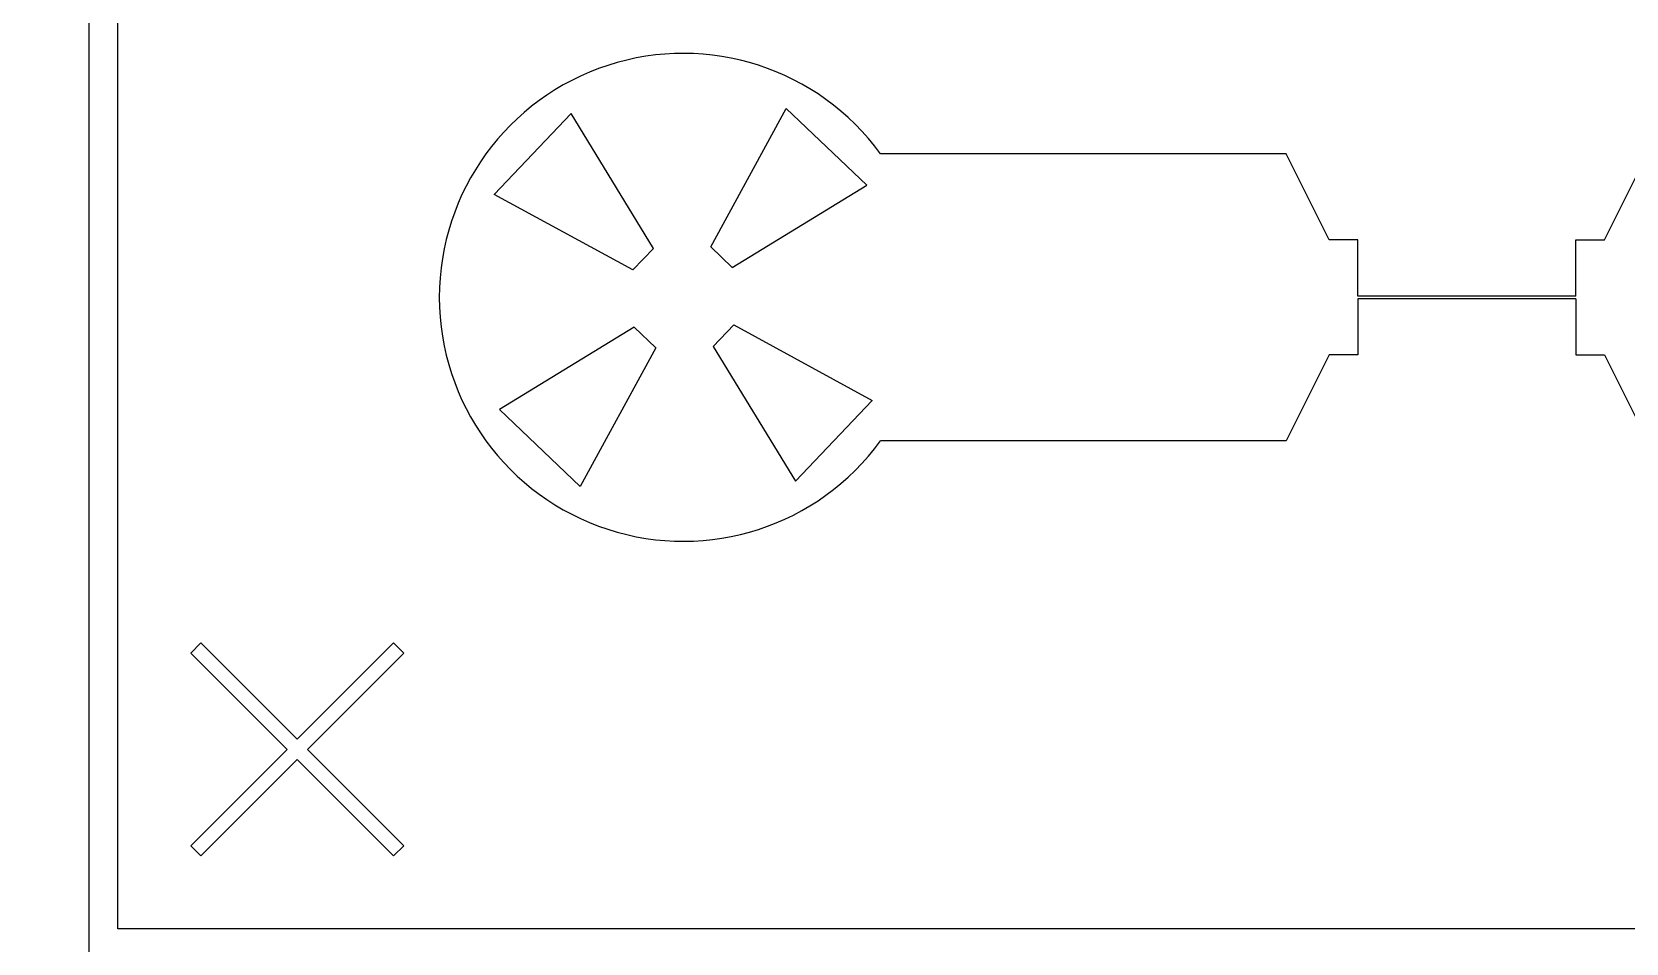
# Model space of a CAD drawing. Header units: inches. Extents: x -271009 to 5700, y -37000 to 38138.
# Drawn here: x -153166 to -147528, y -8627 to -5405 of the extents above; entities that cross this region are included whole.
import ezdxf

# ---------------------------------------------------------------- set-up
doc = ezdxf.new("R2010")
doc.units = ezdxf.units.IN
doc.header["$MEASUREMENT"] = 0

msp = doc.modelspace()

# ---------------------------------------------------------------- linework, layer by layer
for p, q in [((-152963.2, -8678.2), (-152963.2, 8678.2)), ((-151530.7, -5979.5), (-151259, -5694.1)), ((-150968, -6170.5), (-151259, -5694.1)), ((-150765.1, -6165.5), (-150498, -5675.3)), ((-150212.6, -5946.9), (-150498, -5675.3)), ((-148730.7, -5836.3), (-150164.5, -5836.3)), ((-148578.5, -6140.7), (-148730.7, -5836.3)), ((-147604.1, -6140.7), (-147451.8, -5836.3)), ((-150689, -6237.9), (-150212.6, -5946.9)), ((-151040.5, -6246.6), (-151530.7, -5979.5)), ((-148477, -6140.7), (-148578.5, -6140.7)), ((-148477, -6339.1), (-148477, -6140.7)), ((-147705.6, -6339.1), (-147705.6, -6140.7)), ((-147705.6, -6140.7), (-147604.1, -6140.7)), ((-151040.5, -6246.6), (-150968, -6170.5)), ((-150689, -6237.9), (-150765.1, -6165.5)), ((-147705.6, -6339.1), (-148477, -6339.1)), ((-147705.6, -6348.4), (-148477, -6348.4)), ((-148477, -6348.4), (-148477, -6546.7)), ((-147705.6, -6348.4), (-147705.6, -6546.7)), ((-151035.4, -6449.6), (-151511.8, -6740.6)), ((-151035.4, -6449.6), (-150959.3, -6522)), ((-150683.9, -6440.9), (-150756.4, -6517)), ((-150683.9, -6440.9), (-150193.7, -6708)), ((-150959.3, -6522), (-151226.4, -7012.2)), ((-150756.4, -6517), (-150465.4, -6993.4)), ((-148578.5, -6546.7), (-148730.7, -6851.2)), ((-148477, -6546.7), (-148578.5, -6546.7)), ((-147705.6, -6546.7), (-147604.1, -6546.7)), ((-147604.1, -6546.7), (-147451.8, -6851.2)), ((-150193.7, -6708), (-150465.4, -6993.4)), ((-151511.8, -6740.6), (-151226.4, -7012.2)), ((-148730.7, -6851.2), (-150164.5, -6851.2)), ((-152568.3, -7565.6), (-152604.2, -7601.5)), ((-152604.2, -7601.5), (-152263.3, -7942.4)), ((-152227.4, -7906.5), (-152568.3, -7565.6)), ((-151886.5, -7565.6), (-152227.4, -7906.5)), ((-152191.5, -7942.4), (-151850.6, -7601.5)), ((-151850.6, -7601.5), (-151886.5, -7565.6)), ((-152263.3, -7942.4), (-152604.2, -8283.3)), ((-151850.6, -8283.3), (-152191.5, -7942.4)), ((-152568.3, -8319.2), (-152227.4, -7978.3)), ((-152227.4, -7978.3), (-151886.5, -8319.2)), ((-152604.2, -8283.3), (-152568.3, -8319.2)), ((-151886.5, -8319.2), (-151850.6, -8283.3))]:
    msp.add_line(p, q)
msp.add_lwpolyline([(-137000, 35000, 6), (-113000, 35000)], format="xyb", close=True)
msp.add_lwpolyline([(-141798.2, -8576.7), (-152861.8, -8576.7), (-152861.8, -50.7), (-141798.2, -50.7)], close=True)
msp.add_arc((-150862.2, -6343.7), 862.7, 36.0319, 323.9681)

doc.saveas('drawing.dxf')
